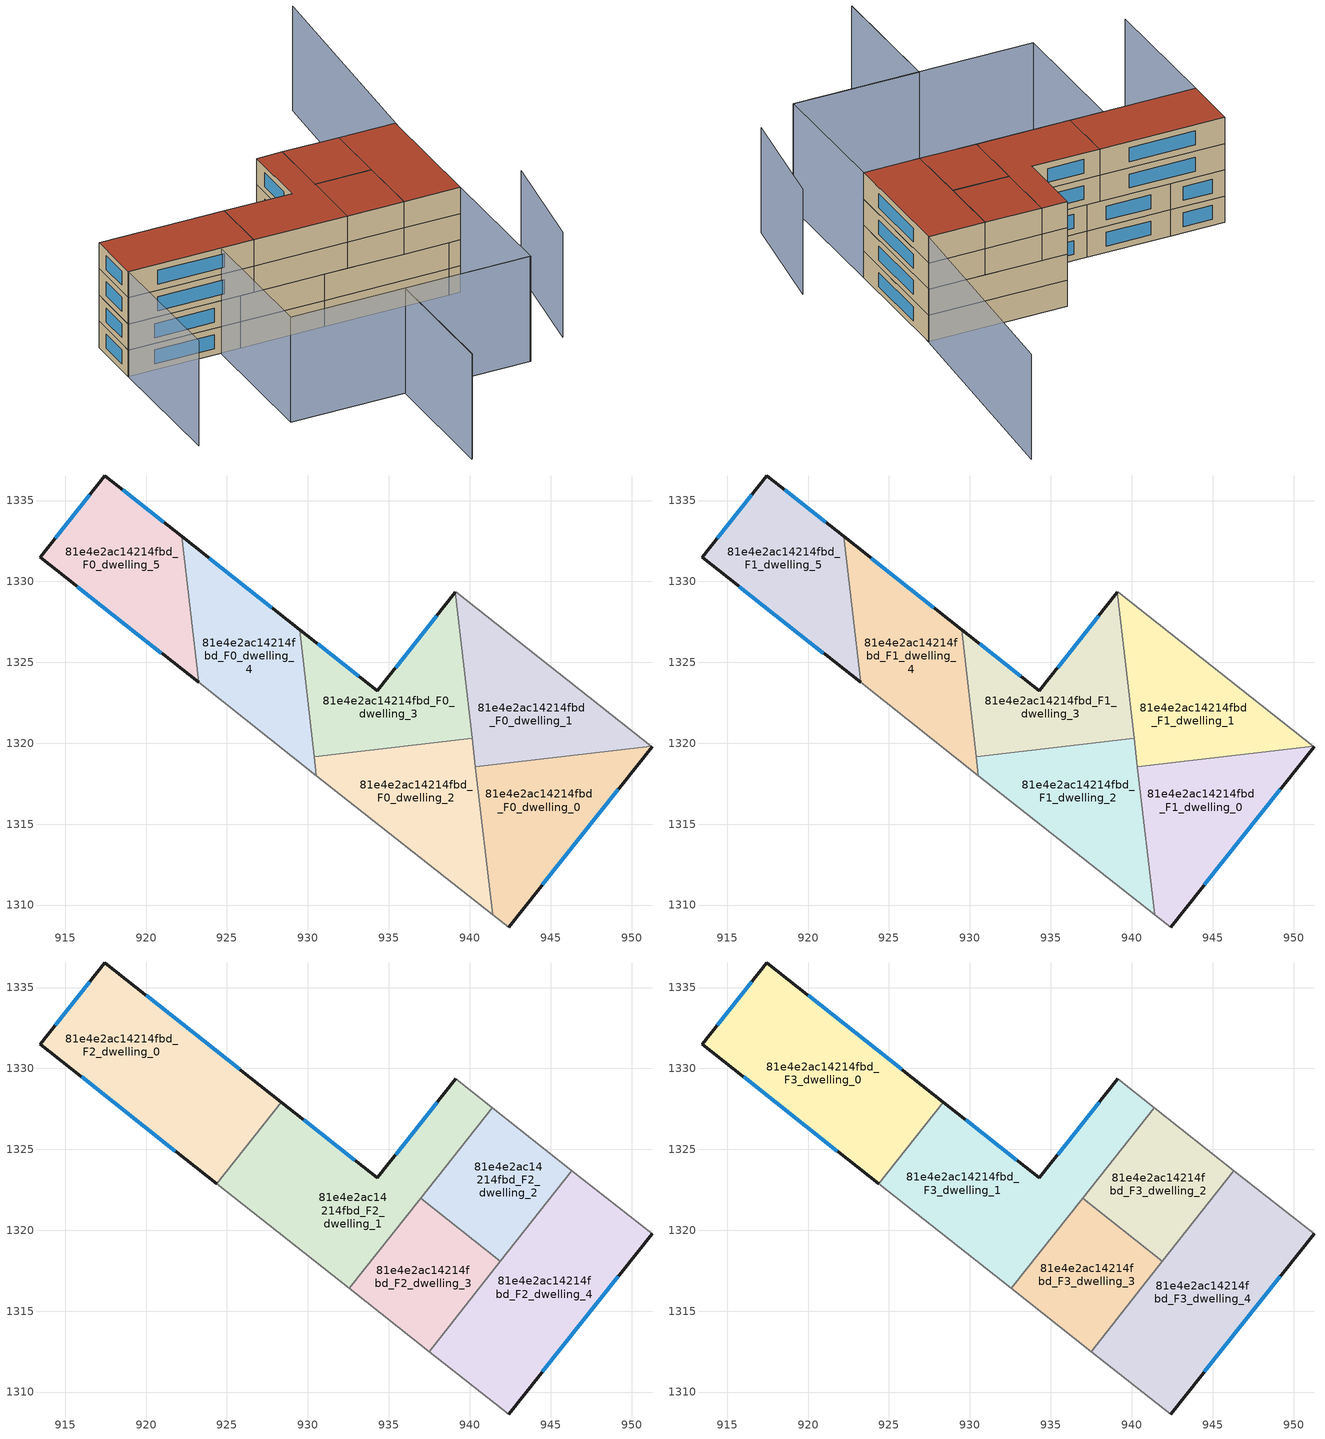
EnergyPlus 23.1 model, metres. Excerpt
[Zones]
81e4e2ac14214fbd_F0_dwelling_0
 floor ground (EU_floor_Construction): 951.26,1319.78 942.4,1308.62 941.41,1309.41 940.35,1318.55 951.23,1319.81 z0
 wall outside (EU_wall_Construction): 942.4,1308.62 951.26,1319.78 z0:3
 wall adiabatic (EU_wall_Construction): 941.41,1309.41 942.4,1308.62 / 951.26,1319.78 951.23,1319.81 z0:3
 wall to 81e4e2ac14214fbd_F0_dwelling_1 (EU_wall_Construction): 951.23,1319.81 940.35,1318.55 z0:3
 wall to 81e4e2ac14214fbd_F0_dwelling_2 (EU_wall_Construction): 940.35,1318.55 941.41,1309.41 z0:3
 window (EU_Window_Construction): 944.48,1311.24 949.18,1317.16 z0.7:2.3
81e4e2ac14214fbd_F0_dwelling_1
 floor ground (EU_floor_Construction): 951.23,1319.81 940.35,1318.55 939.11,1329.32 939.14,1329.36 z0
 wall adiabatic (EU_wall_Construction): 951.23,1319.81 939.14,1329.36 939.11,1329.32 z0:3
 wall to 81e4e2ac14214fbd_F0_dwelling_3 (EU_wall_Construction): 939.11,1329.32 940.15,1320.3 z0:3
 wall to 81e4e2ac14214fbd_F0_dwelling_2 (EU_wall_Construction): 940.15,1320.3 940.35,1318.55 z0:3
81e4e2ac14214fbd_F0_dwelling_2
 floor ground (EU_floor_Construction): 940.15,1320.3 941.41,1309.41 930.53,1318.01 930.39,1319.18 z0
 wall to 81e4e2ac14214fbd_F0_dwelling_3 (EU_wall_Construction): 940.15,1320.3 930.39,1319.18 z0:3
 wall adiabatic (EU_wall_Construction): 930.53,1318.01 941.41,1309.41 z0:3
 wall to 81e4e2ac14214fbd_F0_dwelling_4 (EU_wall_Construction): 930.39,1319.18 930.53,1318.01 z0:3
81e4e2ac14214fbd_F0_dwelling_3
 floor ground (EU_floor_Construction): 939.11,1329.32 940.15,1320.3 930.39,1319.18 929.48,1327.03 934.28,1323.24 z0
 wall outside (EU_wall_Construction): 939.11,1329.32 934.28,1323.24 929.48,1327.03 z0:3
 wall to 81e4e2ac14214fbd_F0_dwelling_4 (EU_wall_Construction): 929.48,1327.03 930.39,1319.18 z0:3
 window (EU_Window_Construction): 933.15,1324.13 930.61,1326.14 / 937.98,1327.89 935.41,1324.67 z0.7:2.3
81e4e2ac14214fbd_F0_dwelling_4
 floor ground (EU_floor_Construction): 929.48,1327.03 930.53,1318.01 923.25,1323.75 922.21,1332.78 z0
 wall outside (EU_wall_Construction): 929.48,1327.03 922.21,1332.78 z0:3
 wall to 81e4e2ac14214fbd_F0_dwelling_5 (EU_wall_Construction): 922.21,1332.78 923.25,1323.75 z0:3
 wall adiabatic (EU_wall_Construction): 923.25,1323.75 930.53,1318.01 z0:3
 window (EU_Window_Construction): 927.77,1328.38 923.91,1331.43 z0.7:2.3
81e4e2ac14214fbd_F0_dwelling_5
 floor ground (EU_floor_Construction): 922.21,1332.78 923.25,1323.75 913.45,1331.5 917.45,1336.54 z0
 wall outside (EU_wall_Construction): 922.21,1332.78 917.45,1336.54 913.45,1331.5 923.25,1323.75 z0:3
 window (EU_Window_Construction): 915.75,1329.68 920.95,1325.57 / 916.51,1335.35 914.39,1332.68 / 921.09,1333.66 918.57,1335.65 z0.7:2.3
81e4e2ac14214fbd_F1_dwelling_0
 floor to 81e4e2ac14214fbd_F0_dwelling_0 (EU_floor_Construction): 951.26,1319.78 942.4,1308.62 941.41,1309.41 940.35,1318.55 951.23,1319.81 z3
 wall outside (EU_wall_Construction): 942.4,1308.62 951.26,1319.78 z3:6
 wall adiabatic (EU_wall_Construction): 941.41,1309.41 942.4,1308.62 / 951.26,1319.78 951.23,1319.81 z3:6
 wall to 81e4e2ac14214fbd_F1_dwelling_1 (EU_wall_Construction): 951.23,1319.81 940.35,1318.55 z3:6
 wall to 81e4e2ac14214fbd_F1_dwelling_2 (EU_wall_Construction): 940.35,1318.55 941.41,1309.41 z3:6
 window (EU_Window_Construction): 944.48,1311.24 949.18,1317.16 z3.7:5.3
81e4e2ac14214fbd_F1_dwelling_1
 floor to 81e4e2ac14214fbd_F0_dwelling_1 (EU_floor_Construction): 951.23,1319.81 940.35,1318.55 939.11,1329.32 939.14,1329.36 z3
 wall adiabatic (EU_wall_Construction): 951.23,1319.81 939.14,1329.36 939.11,1329.32 z3:6
 wall to 81e4e2ac14214fbd_F1_dwelling_3 (EU_wall_Construction): 939.11,1329.32 940.15,1320.3 z3:6
 wall to 81e4e2ac14214fbd_F1_dwelling_2 (EU_wall_Construction): 940.15,1320.3 940.35,1318.55 z3:6
81e4e2ac14214fbd_F1_dwelling_2
 floor to 81e4e2ac14214fbd_F0_dwelling_2 (EU_floor_Construction): 940.15,1320.3 941.41,1309.41 930.53,1318.01 930.39,1319.18 z3
 wall to 81e4e2ac14214fbd_F1_dwelling_3 (EU_wall_Construction): 940.15,1320.3 930.39,1319.18 z3:6
 wall adiabatic (EU_wall_Construction): 930.53,1318.01 941.41,1309.41 z3:6
 wall to 81e4e2ac14214fbd_F1_dwelling_4 (EU_wall_Construction): 930.39,1319.18 930.53,1318.01 z3:6
81e4e2ac14214fbd_F1_dwelling_3
 floor to 81e4e2ac14214fbd_F0_dwelling_3 (EU_floor_Construction): 939.11,1329.32 940.15,1320.3 930.39,1319.18 929.48,1327.03 934.28,1323.24 z3
 wall outside (EU_wall_Construction): 939.11,1329.32 934.28,1323.24 929.48,1327.03 z3:6
 wall to 81e4e2ac14214fbd_F1_dwelling_4 (EU_wall_Construction): 929.48,1327.03 930.39,1319.18 z3:6
 window (EU_Window_Construction): 933.15,1324.13 930.61,1326.14 / 937.98,1327.89 935.41,1324.67 z3.7:5.3
81e4e2ac14214fbd_F1_dwelling_4
 floor to 81e4e2ac14214fbd_F0_dwelling_4 (EU_floor_Construction): 929.48,1327.03 930.53,1318.01 923.25,1323.75 922.21,1332.78 z3
 wall outside (EU_wall_Construction): 929.48,1327.03 922.21,1332.78 z3:6
 wall to 81e4e2ac14214fbd_F1_dwelling_5 (EU_wall_Construction): 922.21,1332.78 923.25,1323.75 z3:6
 wall adiabatic (EU_wall_Construction): 923.25,1323.75 930.53,1318.01 z3:6
 window (EU_Window_Construction): 927.77,1328.38 923.91,1331.43 z3.7:5.3
81e4e2ac14214fbd_F1_dwelling_5
 floor to 81e4e2ac14214fbd_F0_dwelling_5 (EU_floor_Construction): 922.21,1332.78 923.25,1323.75 913.45,1331.5 917.45,1336.54 z3
 wall outside (EU_wall_Construction): 922.21,1332.78 917.45,1336.54 913.45,1331.5 923.25,1323.75 z3:6
 window (EU_Window_Construction): 915.75,1329.68 920.95,1325.57 / 916.51,1335.35 914.39,1332.68 / 921.09,1333.66 918.57,1335.65 z3.7:5.3
81e4e2ac14214fbd_F2_dwelling_0
 floor to 81e4e2ac14214fbd_F1_dwelling_5 (EU_floor_Construction): 922.21,1332.78 923.25,1323.76 913.45,1331.5 917.45,1336.54 z6
 floor to 81e4e2ac14214fbd_F1_dwelling_4 (EU_floor_Construction): 928.36,1327.92 924.37,1322.87 923.25,1323.76 922.21,1332.78 z6
 wall outside (EU_wall_Construction): 928.36,1327.92 917.45,1336.54 913.45,1331.5 924.37,1322.87 z6:9
 wall to 81e4e2ac14214fbd_F2_dwelling_1 (EU_wall_Construction): 924.37,1322.87 928.36,1327.92 z6:9
 window (EU_Window_Construction): 916.51,1335.35 914.39,1332.68 / 925.8,1329.94 920.01,1334.51 / 916.01,1329.47 921.81,1324.89 z6.7:8.3
81e4e2ac14214fbd_F2_dwelling_1
 floor to 81e4e2ac14214fbd_F1_dwelling_3 (EU_floor_Construction): 939.11,1329.32 939.58,1325.29 935.18,1319.73 930.39,1319.18 929.48,1327.03 934.28,1323.24 z6
 floor to 81e4e2ac14214fbd_F1_dwelling_4 (EU_floor_Construction): 929.48,1327.03 930.53,1318.01 924.37,1322.87 928.36,1327.92 z6
 floor to 81e4e2ac14214fbd_F1_dwelling_1 (EU_floor_Construction): 941.39,1327.58 939.58,1325.29 939.11,1329.32 939.14,1329.36 z6
 floor to 81e4e2ac14214fbd_F1_dwelling_2 (EU_floor_Construction): 935.18,1319.73 932.55,1316.4 930.53,1318.01 930.39,1319.18 z6
 wall outside (EU_wall_Construction): 939.14,1329.36 934.28,1323.24 928.36,1327.92 z6:9
 wall adiabatic (EU_wall_Construction): 924.37,1322.87 932.55,1316.4 / 941.39,1327.58 939.14,1329.36 z6:9
 wall to 81e4e2ac14214fbd_F2_dwelling_2 (EU_wall_Construction): 936.97,1321.99 941.39,1327.58 z6:9
 wall to 81e4e2ac14214fbd_F2_dwelling_3 (EU_wall_Construction): 932.55,1316.4 936.97,1321.99 z6:9
 window (EU_Window_Construction): 932.89,1324.34 929.75,1326.82 / 938,1327.92 935.42,1324.68 z6.7:8.3
81e4e2ac14214fbd_F2_dwelling_2
 floor to 81e4e2ac14214fbd_F1_dwelling_1 (EU_floor_Construction): 946.32,1323.69 942.45,1318.79 941.2,1318.65 940.26,1319.4 939.58,1325.29 941.39,1327.58 z6
 floor to 81e4e2ac14214fbd_F1_dwelling_3 (EU_floor_Construction): 939.58,1325.29 940.15,1320.3 939.24,1320.2 936.97,1321.99 z6
 floor to 81e4e2ac14214fbd_F1_dwelling_0 (EU_floor_Construction): 942.45,1318.79 941.9,1318.1 941.2,1318.65 z6
 floor to 81e4e2ac14214fbd_F1_dwelling_2 (EU_floor_Construction): 940.15,1320.3 940.26,1319.4 939.24,1320.2 z6
 wall adiabatic (EU_wall_Construction): 946.32,1323.69 941.39,1327.58 z6:9
 wall to 81e4e2ac14214fbd_F2_dwelling_3 (EU_wall_Construction): 936.97,1321.99 941.9,1318.1 z6:9
 wall to 81e4e2ac14214fbd_F2_dwelling_4 (EU_wall_Construction): 941.9,1318.1 946.32,1323.69 z6:9
81e4e2ac14214fbd_F2_dwelling_3
 floor to 81e4e2ac14214fbd_F1_dwelling_2 (EU_floor_Construction): 940.26,1319.4 940.6,1316.45 937.48,1312.51 932.55,1316.4 935.18,1319.73 939.24,1320.2 z6
 floor to 81e4e2ac14214fbd_F1_dwelling_0 (EU_floor_Construction): 941.9,1318.1 940.6,1316.45 940.35,1318.55 941.2,1318.65 z6
 floor to 81e4e2ac14214fbd_F1_dwelling_1 (EU_floor_Construction): 941.2,1318.65 940.35,1318.55 940.26,1319.4 z6
 floor to 81e4e2ac14214fbd_F1_dwelling_3 (EU_floor_Construction): 939.24,1320.2 935.18,1319.73 936.97,1321.99 z6
 wall adiabatic (EU_wall_Construction): 932.55,1316.4 937.48,1312.51 z6:9
 wall to 81e4e2ac14214fbd_F2_dwelling_4 (EU_wall_Construction): 937.48,1312.51 941.9,1318.1 z6:9
81e4e2ac14214fbd_F2_dwelling_4
 floor to 81e4e2ac14214fbd_F1_dwelling_0 (EU_floor_Construction): 951.26,1319.78 942.4,1308.62 941.41,1309.41 940.6,1316.45 942.45,1318.79 951.23,1319.81 z6
 floor to 81e4e2ac14214fbd_F1_dwelling_1 (EU_floor_Construction): 951.23,1319.81 942.45,1318.79 946.32,1323.69 z6
 floor to 81e4e2ac14214fbd_F1_dwelling_2 (EU_floor_Construction): 940.6,1316.45 941.41,1309.41 937.48,1312.51 z6
 wall outside (EU_wall_Construction): 942.4,1308.62 951.26,1319.78 z6:9
 wall adiabatic (EU_wall_Construction): 951.26,1319.78 946.32,1323.69 / 937.48,1312.51 942.4,1308.62 z6:9
 window (EU_Window_Construction): 944.48,1311.24 949.18,1317.16 z6.7:8.3
81e4e2ac14214fbd_F3_dwelling_0
 floor to 81e4e2ac14214fbd_F2_dwelling_0 (EU_floor_Construction): 928.36,1327.92 924.37,1322.87 913.45,1331.5 917.45,1336.54 z9
 wall outside (EU_wall_Construction): 928.36,1327.92 917.45,1336.54 913.45,1331.5 924.37,1322.87 z9:12
 wall to 81e4e2ac14214fbd_F3_dwelling_1 (EU_wall_Construction): 924.37,1322.87 928.36,1327.92 z9:12
 window (EU_Window_Construction): 916.51,1335.35 914.39,1332.68 / 925.8,1329.94 920.01,1334.51 / 916.01,1329.47 921.81,1324.89 z9.7:11.3
 roof outside (EU_roof_Construction): 924.37,1322.87 928.36,1327.92 917.45,1336.54 913.45,1331.5 z12
81e4e2ac14214fbd_F3_dwelling_1
 floor to 81e4e2ac14214fbd_F2_dwelling_1 (EU_floor_Construction): 941.39,1327.58 932.55,1316.4 924.37,1322.87 928.36,1327.92 934.28,1323.24 939.14,1329.36 z9
 wall outside (EU_wall_Construction): 939.14,1329.36 934.28,1323.24 928.36,1327.92 z9:12
 wall adiabatic (EU_wall_Construction): 924.37,1322.87 932.55,1316.4 / 941.39,1327.58 939.14,1329.36 z9:12
 wall to 81e4e2ac14214fbd_F3_dwelling_2 (EU_wall_Construction): 936.97,1321.99 941.39,1327.58 z9:12
 wall to 81e4e2ac14214fbd_F3_dwelling_3 (EU_wall_Construction): 932.55,1316.4 936.97,1321.99 z9:12
 window (EU_Window_Construction): 932.89,1324.34 929.75,1326.82 / 938,1327.92 935.42,1324.68 z9.7:11.3
 roof outside (EU_roof_Construction): 932.55,1316.4 941.39,1327.58 939.14,1329.36 934.28,1323.24 928.36,1327.92 924.37,1322.87 z12
81e4e2ac14214fbd_F3_dwelling_2
 floor to 81e4e2ac14214fbd_F2_dwelling_2 (EU_floor_Construction): 946.32,1323.69 941.9,1318.1 936.97,1321.99 941.39,1327.58 z9
 wall adiabatic (EU_wall_Construction): 946.32,1323.69 941.39,1327.58 z9:12
 wall to 81e4e2ac14214fbd_F3_dwelling_3 (EU_wall_Construction): 936.97,1321.99 941.9,1318.1 z9:12
 wall to 81e4e2ac14214fbd_F3_dwelling_4 (EU_wall_Construction): 941.9,1318.1 946.32,1323.69 z9:12
 roof outside (EU_roof_Construction): 941.9,1318.1 946.32,1323.69 941.39,1327.58 936.97,1321.99 z12
81e4e2ac14214fbd_F3_dwelling_3
 floor to 81e4e2ac14214fbd_F2_dwelling_3 (EU_floor_Construction): 941.9,1318.1 937.48,1312.51 932.55,1316.4 936.97,1321.99 z9
 wall adiabatic (EU_wall_Construction): 932.55,1316.4 937.48,1312.51 z9:12
 wall to 81e4e2ac14214fbd_F3_dwelling_4 (EU_wall_Construction): 937.48,1312.51 941.9,1318.1 z9:12
 roof outside (EU_roof_Construction): 937.48,1312.51 941.9,1318.1 936.97,1321.99 932.55,1316.4 z12
81e4e2ac14214fbd_F3_dwelling_4
 floor to 81e4e2ac14214fbd_F2_dwelling_4 (EU_floor_Construction): 951.26,1319.78 942.4,1308.62 937.48,1312.51 946.32,1323.69 z9
 wall outside (EU_wall_Construction): 942.4,1308.62 951.26,1319.78 z9:12
 wall adiabatic (EU_wall_Construction): 951.26,1319.78 946.32,1323.69 / 937.48,1312.51 942.4,1308.62 z9:12
 window (EU_Window_Construction): 944.48,1311.24 949.18,1317.16 z9.7:11.3
 roof outside (EU_roof_Construction): 942.4,1308.62 951.26,1319.78 946.32,1323.69 937.48,1312.51 z12
shading: 938.55,1295.68 947.94,1304.51 / 912.84,1293.78 921.97,1305.27 / 921.97,1305.27 932.85,1296.62 / 921.96,1305.24 912.88,1293.74 / 913.45,1331.5 903.93,1319.46 / 968.11,1338.73 950.67,1319.11 / 932.89,1296.59 911.99,1313.1 / 911.99,1313.1 921.5,1325.13 / 921.5,1325.13 942.4,1308.62 / 942.4,1308.62 932.89,1296.59 z0:12
[Building]
EU S2 Campaign: North Axis=0; Terrain=City; Solar Distribution=FullExterior
[Site:Location]
Budapest.Ferenc.Liszt.Intl.AP: Latitude=47.437; Longitude=19.256; Time Zone=1; Elevation=185
[SizingPeriod:WeatherFileDays]
AnnualSizingPeriod: Begin Month=1; Begin Day of Month=1; End Month=12; End Day of Month=31; Day of Week for Start Day=Monday; Use Weather File Daylight Saving Period=No; Use Weather File Rain and Snow Indicators=No
[MATERIAL]
EU_InternalMass_Material: Roughness=MediumRough; Thickness=0.1; Conductivity=1; Density=1800; Specific Heat=900; Thermal Absorptance=0.9; Solar Absorptance=0.7; Visible Absorptance=0.7
[MATERIAL:NOMASS] Roughness=MediumRough; Thermal Absorptance=0.9; Solar Absorptance=0.7; Visible Absorptance=0.7
Name | Thermal Resistance
EU_wall_NoMass | 0.832559
EU_roof_NoMass | 1.39638
EU_floor_NoMass | 0.872794
[WINDOWMATERIAL:SIMPLEGLAZINGSYSTEM]
EU_Window_SimpleGlazing: UFactor=2.79869; Solar Heat Gain Coefficient=0.75; Visible Transmittance=0.75
[CONSTRUCTION]
EU_wall_Construction: EU_wall_NoMass
EU_roof_Construction: EU_roof_NoMass
EU_floor_Construction: EU_floor_NoMass
EU_Window_Construction: EU_Window_SimpleGlazing
EU_InternalMass_Construction: EU_InternalMass_Material
[ZONE] Type=1; Multiplier=1; Ceiling Height=autocalculate; Floor Area=autocalculate; Part of Total Floor Area=Yes
Name | Volume
81e4e2ac14214fbd_F0_dwelling_0; 81e4e2ac14214fbd_F1_dwelling_0 | 179.049
81e4e2ac14214fbd_F2_dwelling_0; 81e4e2ac14214fbd_F3_dwelling_0 | 268.57
81e4e2ac14214fbd_F0_dwelling_1; 81e4e2ac14214fbd_F1_dwelling_1 | 179.067
81e4e2ac14214fbd_F2_dwelling_1; 81e4e2ac14214fbd_F3_dwelling_1 | 268.559
81e4e2ac14214fbd_F0_dwelling_2; 81e4e2ac14214fbd_F1_dwelling_2 | 179.059
81e4e2ac14214fbd_F2_dwelling_2; 81e4e2ac14214fbd_F3_dwelling_2 | 134.293
81e4e2ac14214fbd_F0_dwelling_3; 81e4e2ac14214fbd_F1_dwelling_3 | 179.053
81e4e2ac14214fbd_F2_dwelling_3; 81e4e2ac14214fbd_F3_dwelling_3 | 134.294
81e4e2ac14214fbd_F0_dwelling_4; 81e4e2ac14214fbd_F1_dwelling_4 | 179.038
81e4e2ac14214fbd_F2_dwelling_4; 81e4e2ac14214fbd_F3_dwelling_4 | 268.591
81e4e2ac14214fbd_F0_dwelling_5; 81e4e2ac14214fbd_F1_dwelling_5 | 179.061
[INTERNALMASS] Construction=EU_InternalMass_Construction
Name | Zone or ZoneList | Surface Area
81e4e2ac14214fbd_F0_dwelling_0_EU_InternalMass | 81e4e2ac14214fbd_F0_dwelling_0 | 59.6831
81e4e2ac14214fbd_F0_dwelling_1_EU_InternalMass | 81e4e2ac14214fbd_F0_dwelling_1 | 59.6934
81e4e2ac14214fbd_F0_dwelling_2_EU_InternalMass | 81e4e2ac14214fbd_F0_dwelling_2 | 59.6842
81e4e2ac14214fbd_F0_dwelling_3_EU_InternalMass | 81e4e2ac14214fbd_F0_dwelling_3 | 59.6834
81e4e2ac14214fbd_F0_dwelling_4_EU_InternalMass | 81e4e2ac14214fbd_F0_dwelling_4 | 59.6794
81e4e2ac14214fbd_F0_dwelling_5_EU_InternalMass | 81e4e2ac14214fbd_F0_dwelling_5 | 59.6867
81e4e2ac14214fbd_F1_dwelling_0_EU_InternalMass | 81e4e2ac14214fbd_F1_dwelling_0 | 59.6831
81e4e2ac14214fbd_F1_dwelling_1_EU_InternalMass | 81e4e2ac14214fbd_F1_dwelling_1 | 59.6934
81e4e2ac14214fbd_F1_dwelling_2_EU_InternalMass | 81e4e2ac14214fbd_F1_dwelling_2 | 59.6842
81e4e2ac14214fbd_F1_dwelling_3_EU_InternalMass | 81e4e2ac14214fbd_F1_dwelling_3 | 59.6834
81e4e2ac14214fbd_F1_dwelling_4_EU_InternalMass | 81e4e2ac14214fbd_F1_dwelling_4 | 59.6794
81e4e2ac14214fbd_F1_dwelling_5_EU_InternalMass | 81e4e2ac14214fbd_F1_dwelling_5 | 59.6867
81e4e2ac14214fbd_F2_dwelling_0_EU_InternalMass | 81e4e2ac14214fbd_F2_dwelling_0 | 89.5235
81e4e2ac14214fbd_F2_dwelling_1_EU_InternalMass | 81e4e2ac14214fbd_F2_dwelling_1 | 89.5198
81e4e2ac14214fbd_F2_dwelling_2_EU_InternalMass | 81e4e2ac14214fbd_F2_dwelling_2 | 44.7646
81e4e2ac14214fbd_F2_dwelling_3_EU_InternalMass | 81e4e2ac14214fbd_F2_dwelling_3 | 44.7644
81e4e2ac14214fbd_F2_dwelling_4_EU_InternalMass | 81e4e2ac14214fbd_F2_dwelling_4 | 89.5304
81e4e2ac14214fbd_F3_dwelling_0_EU_InternalMass | 81e4e2ac14214fbd_F3_dwelling_0 | 89.5235
81e4e2ac14214fbd_F3_dwelling_1_EU_InternalMass | 81e4e2ac14214fbd_F3_dwelling_1 | 89.5198
81e4e2ac14214fbd_F3_dwelling_2_EU_InternalMass | 81e4e2ac14214fbd_F3_dwelling_2 | 44.7646
81e4e2ac14214fbd_F3_dwelling_3_EU_InternalMass | 81e4e2ac14214fbd_F3_dwelling_3 | 44.7644
81e4e2ac14214fbd_F3_dwelling_4_EU_InternalMass | 81e4e2ac14214fbd_F3_dwelling_4 | 89.5304
[OTHEREQUIPMENT] Fuel Type=Electricity; Design Level Calculation Method=Watts/Area; Power per Zone Floor Area=1; Fraction Latent=0; Fraction Radiant=0; Fraction Lost=0; Carbon Dioxide Generation Rate=0; EndUse Subcategory=EU_Step8_InternalGains
Name | Zone or ZoneList or Space or SpaceList | Schedule
EU_Step8_InternalGain_81e4e2ac14214fbd_F0_dwelling_0_f000 | 81e4e2ac14214fbd_F0_dwelling_0 | EU_Step8_GainSchedule_81e4e2ac14214fbd_F0_dwelling_0_f000
EU_Step8_InternalGain_81e4e2ac14214fbd_F0_dwelling_1_f000 | 81e4e2ac14214fbd_F0_dwelling_1 | EU_Step8_GainSchedule_81e4e2ac14214fbd_F0_dwelling_1_f000
EU_Step8_InternalGain_81e4e2ac14214fbd_F0_dwelling_2_f000 | 81e4e2ac14214fbd_F0_dwelling_2 | EU_Step8_GainSchedule_81e4e2ac14214fbd_F0_dwelling_2_f000
EU_Step8_InternalGain_81e4e2ac14214fbd_F0_dwelling_3_f000 | 81e4e2ac14214fbd_F0_dwelling_3 | EU_Step8_GainSchedule_81e4e2ac14214fbd_F0_dwelling_3_f000
EU_Step8_InternalGain_81e4e2ac14214fbd_F0_dwelling_4_f000 | 81e4e2ac14214fbd_F0_dwelling_4 | EU_Step8_GainSchedule_81e4e2ac14214fbd_F0_dwelling_4_f000
EU_Step8_InternalGain_81e4e2ac14214fbd_F0_dwelling_5_f000 | 81e4e2ac14214fbd_F0_dwelling_5 | EU_Step8_GainSchedule_81e4e2ac14214fbd_F0_dwelling_5_f000
EU_Step8_InternalGain_81e4e2ac14214fbd_F1_dwelling_0_f000 | 81e4e2ac14214fbd_F1_dwelling_0 | EU_Step8_GainSchedule_81e4e2ac14214fbd_F1_dwelling_0_f000
EU_Step8_InternalGain_81e4e2ac14214fbd_F1_dwelling_1_f000 | 81e4e2ac14214fbd_F1_dwelling_1 | EU_Step8_GainSchedule_81e4e2ac14214fbd_F1_dwelling_1_f000
EU_Step8_InternalGain_81e4e2ac14214fbd_F1_dwelling_2_f000 | 81e4e2ac14214fbd_F1_dwelling_2 | EU_Step8_GainSchedule_81e4e2ac14214fbd_F1_dwelling_2_f000
EU_Step8_InternalGain_81e4e2ac14214fbd_F1_dwelling_3_f000 | 81e4e2ac14214fbd_F1_dwelling_3 | EU_Step8_GainSchedule_81e4e2ac14214fbd_F1_dwelling_3_f000
EU_Step8_InternalGain_81e4e2ac14214fbd_F1_dwelling_4_f000 | 81e4e2ac14214fbd_F1_dwelling_4 | EU_Step8_GainSchedule_81e4e2ac14214fbd_F1_dwelling_4_f000
EU_Step8_InternalGain_81e4e2ac14214fbd_F1_dwelling_5_f000 | 81e4e2ac14214fbd_F1_dwelling_5 | EU_Step8_GainSchedule_81e4e2ac14214fbd_F1_dwelling_5_f000
EU_Step8_InternalGain_81e4e2ac14214fbd_F2_dwelling_0_f000 | 81e4e2ac14214fbd_F2_dwelling_0 | EU_Step8_GainSchedule_81e4e2ac14214fbd_F2_dwelling_0_f000
EU_Step8_InternalGain_81e4e2ac14214fbd_F2_dwelling_1_f000 | 81e4e2ac14214fbd_F2_dwelling_1 | EU_Step8_GainSchedule_81e4e2ac14214fbd_F2_dwelling_1_f000
EU_Step8_InternalGain_81e4e2ac14214fbd_F2_dwelling_2_f000 | 81e4e2ac14214fbd_F2_dwelling_2 | EU_Step8_GainSchedule_81e4e2ac14214fbd_F2_dwelling_2_f000
EU_Step8_InternalGain_81e4e2ac14214fbd_F2_dwelling_3_f000 | 81e4e2ac14214fbd_F2_dwelling_3 | EU_Step8_GainSchedule_81e4e2ac14214fbd_F2_dwelling_3_f000
EU_Step8_InternalGain_81e4e2ac14214fbd_F2_dwelling_4_f000 | 81e4e2ac14214fbd_F2_dwelling_4 | EU_Step8_GainSchedule_81e4e2ac14214fbd_F2_dwelling_4_f000
EU_Step8_InternalGain_81e4e2ac14214fbd_F3_dwelling_0_f000 | 81e4e2ac14214fbd_F3_dwelling_0 | EU_Step8_GainSchedule_81e4e2ac14214fbd_F3_dwelling_0_f000
EU_Step8_InternalGain_81e4e2ac14214fbd_F3_dwelling_1_f000 | 81e4e2ac14214fbd_F3_dwelling_1 | EU_Step8_GainSchedule_81e4e2ac14214fbd_F3_dwelling_1_f000
EU_Step8_InternalGain_81e4e2ac14214fbd_F3_dwelling_2_f000 | 81e4e2ac14214fbd_F3_dwelling_2 | EU_Step8_GainSchedule_81e4e2ac14214fbd_F3_dwelling_2_f000
EU_Step8_InternalGain_81e4e2ac14214fbd_F3_dwelling_3_f000 | 81e4e2ac14214fbd_F3_dwelling_3 | EU_Step8_GainSchedule_81e4e2ac14214fbd_F3_dwelling_3_f000
EU_Step8_InternalGain_81e4e2ac14214fbd_F3_dwelling_4_f000 | 81e4e2ac14214fbd_F3_dwelling_4 | EU_Step8_GainSchedule_81e4e2ac14214fbd_F3_dwelling_4_f000
[ZONEVENTILATION:DESIGNFLOWRATE] Schedule=EU_AlwaysOn; Design Flow Rate Calculation Method=AirChanges/Hour; Air Changes per Hour=0.475469; Ventilation Type=Natural; Fan Pressure Rise=0; Fan Total Efficiency=1; Constant Term Coefficient=1; Temperature Term Coefficient=0; Velocity Term Coefficient=0; Velocity Squared Term Coefficient=0; Minimum Indoor Temperature=-100; Maximum Indoor Temperature=100; Delta Temperature=-100; Minimum Outdoor Temperature=-100; Maximum Outdoor Temperature=100; Maximum Wind Speed=40
Name | Zone or ZoneList or Space or SpaceList
EU_ConstantAir_81e4e2ac14214fbd_F0_dwelling_0 | 81e4e2ac14214fbd_F0_dwelling_0
EU_ConstantAir_81e4e2ac14214fbd_F0_dwelling_1 | 81e4e2ac14214fbd_F0_dwelling_1
EU_ConstantAir_81e4e2ac14214fbd_F0_dwelling_2 | 81e4e2ac14214fbd_F0_dwelling_2
EU_ConstantAir_81e4e2ac14214fbd_F0_dwelling_3 | 81e4e2ac14214fbd_F0_dwelling_3
EU_ConstantAir_81e4e2ac14214fbd_F0_dwelling_4 | 81e4e2ac14214fbd_F0_dwelling_4
EU_ConstantAir_81e4e2ac14214fbd_F0_dwelling_5 | 81e4e2ac14214fbd_F0_dwelling_5
EU_ConstantAir_81e4e2ac14214fbd_F1_dwelling_0 | 81e4e2ac14214fbd_F1_dwelling_0
EU_ConstantAir_81e4e2ac14214fbd_F1_dwelling_1 | 81e4e2ac14214fbd_F1_dwelling_1
EU_ConstantAir_81e4e2ac14214fbd_F1_dwelling_2 | 81e4e2ac14214fbd_F1_dwelling_2
EU_ConstantAir_81e4e2ac14214fbd_F1_dwelling_3 | 81e4e2ac14214fbd_F1_dwelling_3
EU_ConstantAir_81e4e2ac14214fbd_F1_dwelling_4 | 81e4e2ac14214fbd_F1_dwelling_4
EU_ConstantAir_81e4e2ac14214fbd_F1_dwelling_5 | 81e4e2ac14214fbd_F1_dwelling_5
EU_ConstantAir_81e4e2ac14214fbd_F2_dwelling_0 | 81e4e2ac14214fbd_F2_dwelling_0
EU_ConstantAir_81e4e2ac14214fbd_F2_dwelling_1 | 81e4e2ac14214fbd_F2_dwelling_1
EU_ConstantAir_81e4e2ac14214fbd_F2_dwelling_2 | 81e4e2ac14214fbd_F2_dwelling_2
EU_ConstantAir_81e4e2ac14214fbd_F2_dwelling_3 | 81e4e2ac14214fbd_F2_dwelling_3
EU_ConstantAir_81e4e2ac14214fbd_F2_dwelling_4 | 81e4e2ac14214fbd_F2_dwelling_4
EU_ConstantAir_81e4e2ac14214fbd_F3_dwelling_0 | 81e4e2ac14214fbd_F3_dwelling_0
EU_ConstantAir_81e4e2ac14214fbd_F3_dwelling_1 | 81e4e2ac14214fbd_F3_dwelling_1
EU_ConstantAir_81e4e2ac14214fbd_F3_dwelling_2 | 81e4e2ac14214fbd_F3_dwelling_2
EU_ConstantAir_81e4e2ac14214fbd_F3_dwelling_3 | 81e4e2ac14214fbd_F3_dwelling_3
EU_ConstantAir_81e4e2ac14214fbd_F3_dwelling_4 | 81e4e2ac14214fbd_F3_dwelling_4
[HVACTEMPLATE:THERMOSTAT] Constant Heating Setpoint=20; Constant Cooling Setpoint=50
EU_HeatOnly_81e4e2ac14214fbd_F0_dwelling_0; EU_HeatOnly_81e4e2ac14214fbd_F0_dwelling_1; EU_HeatOnly_81e4e2ac14214fbd_F0_dwelling_2; EU_HeatOnly_81e4e2ac14214fbd_F0_dwelling_3; EU_HeatOnly_81e4e2ac14214fbd_F0_dwelling_4; EU_HeatOnly_81e4e2ac14214fbd_F0_dwelling_5; EU_HeatOnly_81e4e2ac14214fbd_F1_dwelling_0; EU_HeatOnly_81e4e2ac14214fbd_F1_dwelling_1; EU_HeatOnly_81e4e2ac14214fbd_F1_dwelling_2; EU_HeatOnly_81e4e2ac14214fbd_F1_dwelling_3; EU_HeatOnly_81e4e2ac14214fbd_F1_dwelling_4; EU_HeatOnly_81e4e2ac14214fbd_F1_dwelling_5; EU_HeatOnly_81e4e2ac14214fbd_F2_dwelling_0; EU_HeatOnly_81e4e2ac14214fbd_F2_dwelling_1; EU_HeatOnly_81e4e2ac14214fbd_F2_dwelling_2; EU_HeatOnly_81e4e2ac14214fbd_F2_dwelling_3; EU_HeatOnly_81e4e2ac14214fbd_F2_dwelling_4; EU_HeatOnly_81e4e2ac14214fbd_F3_dwelling_0; EU_HeatOnly_81e4e2ac14214fbd_F3_dwelling_1; EU_HeatOnly_81e4e2ac14214fbd_F3_dwelling_2; EU_HeatOnly_81e4e2ac14214fbd_F3_dwelling_3; EU_HeatOnly_81e4e2ac14214fbd_F3_dwelling_4
[HVACTEMPLATE:ZONE:IDEALLOADSAIRSYSTEM] System Availability Schedule=EU_AlwaysOn; Maximum Heating Supply Air Temperature=50; Minimum Cooling Supply Air Temperature=13; Maximum Heating Supply Air Humidity Ratio=0.0156; Minimum Cooling Supply Air Humidity Ratio=0.0077; Heating Limit=NoLimit; Cooling Limit=NoLimit; Heating Availability Schedule=EU_AlwaysOn; Cooling Availability Schedule=EU_CoolingOff; Dehumidification Control Type=ConstantSensibleHeatRatio; Cooling Sensible Heat Ratio=0.7; Dehumidification Setpoint=60; Humidification Control Type=None; Humidification Setpoint=30; Outdoor Air Method=None; Outdoor Air Flow Rate per Person=0.00944; Outdoor Air Flow Rate per Zone Floor Area=0; Outdoor Air Flow Rate per Zone=0; Demand Controlled Ventilation Type=None; Outdoor Air Economizer Type=NoEconomizer; Heat Recovery Type=None; Sensible Heat Recovery Effectiveness=0.7; Latent Heat Recovery Effectiveness=0.65
Name | Template Thermostat
81e4e2ac14214fbd_F0_dwelling_0 | EU_HeatOnly_81e4e2ac14214fbd_F0_dwelling_0
81e4e2ac14214fbd_F0_dwelling_1 | EU_HeatOnly_81e4e2ac14214fbd_F0_dwelling_1
81e4e2ac14214fbd_F0_dwelling_2 | EU_HeatOnly_81e4e2ac14214fbd_F0_dwelling_2
81e4e2ac14214fbd_F0_dwelling_3 | EU_HeatOnly_81e4e2ac14214fbd_F0_dwelling_3
81e4e2ac14214fbd_F0_dwelling_4 | EU_HeatOnly_81e4e2ac14214fbd_F0_dwelling_4
81e4e2ac14214fbd_F0_dwelling_5 | EU_HeatOnly_81e4e2ac14214fbd_F0_dwelling_5
81e4e2ac14214fbd_F1_dwelling_0 | EU_HeatOnly_81e4e2ac14214fbd_F1_dwelling_0
81e4e2ac14214fbd_F1_dwelling_1 | EU_HeatOnly_81e4e2ac14214fbd_F1_dwelling_1
81e4e2ac14214fbd_F1_dwelling_2 | EU_HeatOnly_81e4e2ac14214fbd_F1_dwelling_2
81e4e2ac14214fbd_F1_dwelling_3 | EU_HeatOnly_81e4e2ac14214fbd_F1_dwelling_3
81e4e2ac14214fbd_F1_dwelling_4 | EU_HeatOnly_81e4e2ac14214fbd_F1_dwelling_4
81e4e2ac14214fbd_F1_dwelling_5 | EU_HeatOnly_81e4e2ac14214fbd_F1_dwelling_5
81e4e2ac14214fbd_F2_dwelling_0 | EU_HeatOnly_81e4e2ac14214fbd_F2_dwelling_0
81e4e2ac14214fbd_F2_dwelling_1 | EU_HeatOnly_81e4e2ac14214fbd_F2_dwelling_1
81e4e2ac14214fbd_F2_dwelling_2 | EU_HeatOnly_81e4e2ac14214fbd_F2_dwelling_2
81e4e2ac14214fbd_F2_dwelling_3 | EU_HeatOnly_81e4e2ac14214fbd_F2_dwelling_3
81e4e2ac14214fbd_F2_dwelling_4 | EU_HeatOnly_81e4e2ac14214fbd_F2_dwelling_4
81e4e2ac14214fbd_F3_dwelling_0 | EU_HeatOnly_81e4e2ac14214fbd_F3_dwelling_0
81e4e2ac14214fbd_F3_dwelling_1 | EU_HeatOnly_81e4e2ac14214fbd_F3_dwelling_1
81e4e2ac14214fbd_F3_dwelling_2 | EU_HeatOnly_81e4e2ac14214fbd_F3_dwelling_2
81e4e2ac14214fbd_F3_dwelling_3 | EU_HeatOnly_81e4e2ac14214fbd_F3_dwelling_3
81e4e2ac14214fbd_F3_dwelling_4 | EU_HeatOnly_81e4e2ac14214fbd_F3_dwelling_4
[SIZING:ZONE] Zone Cooling Design Supply Air Temperature Input Method=SupplyAirTemperature; Zone Cooling Design Supply Air Temperature=13; Zone Heating Design Supply Air Temperature Input Method=SupplyAirTemperature; Zone Heating Design Supply Air Temperature=50; Zone Cooling Design Supply Air Humidity Ratio=0.008; Zone Heating Design Supply Air Humidity Ratio=0.008; Cooling Design Air Flow Method=DesignDay; Cooling Design Air Flow Rate=0; Cooling Minimum Air Flow per Zone Floor Area=0.000762; Cooling Minimum Air Flow=0; Cooling Minimum Air Flow Fraction=0.2; Heating Design Air Flow Method=DesignDay; Heating Design Air Flow Rate=0; Heating Maximum Air Flow per Zone Floor Area=0.002032; Heating Maximum Air Flow=0.141576; Heating Maximum Air Flow Fraction=0.3; Account for Dedicated Outdoor Air System=No; Dedicated Outdoor Air System Control Strategy=NeutralSupplyAir; Dedicated Outdoor Air Low Setpoint Temperature for Design=autosize; Dedicated Outdoor Air High Setpoint Temperature for Design=autosize; Zone Load Sizing Method=Sensible Load Only No Latent Load; Zone Latent Cooling Design Supply Air Humidity Ratio Input Method=HumidityRatioDifference; Zone Cooling Design Supply Air Humidity Ratio Difference=0.005; Zone Latent Heating Design Supply Air Humidity Ratio Input Method=HumidityRatioDifference; Zone Humidification Design Supply Air Humidity Ratio Difference=0.005
81e4e2ac14214fbd_F0_dwelling_0; 81e4e2ac14214fbd_F0_dwelling_1; 81e4e2ac14214fbd_F0_dwelling_2; 81e4e2ac14214fbd_F0_dwelling_3; 81e4e2ac14214fbd_F0_dwelling_4; 81e4e2ac14214fbd_F0_dwelling_5; 81e4e2ac14214fbd_F1_dwelling_0; 81e4e2ac14214fbd_F1_dwelling_1; 81e4e2ac14214fbd_F1_dwelling_2; 81e4e2ac14214fbd_F1_dwelling_3; 81e4e2ac14214fbd_F1_dwelling_4; 81e4e2ac14214fbd_F1_dwelling_5; 81e4e2ac14214fbd_F2_dwelling_0; 81e4e2ac14214fbd_F2_dwelling_1; 81e4e2ac14214fbd_F2_dwelling_2; 81e4e2ac14214fbd_F2_dwelling_3; 81e4e2ac14214fbd_F2_dwelling_4; 81e4e2ac14214fbd_F3_dwelling_0; 81e4e2ac14214fbd_F3_dwelling_1; 81e4e2ac14214fbd_F3_dwelling_2; 81e4e2ac14214fbd_F3_dwelling_3; 81e4e2ac14214fbd_F3_dwelling_4
[SCHEDULE:CONSTANT]
Name | Hourly Value
EU_AlwaysOn | 1
EU_CoolingOff | 0
[SCHEDULE:FILE] Column Number=1; Rows to Skip at Top=0; Number of Hours of Data=8760; Column Separator=Comma; Interpolate to Timestep=No; Minutes per Item=60; Adjust Schedule for Daylight Savings=Yes
Name | File
EU_Step8_GainSchedule_81e4e2ac14214fbd_F0_dwelling_0_f000 | ../../schedules/81e4e2ac14214fbd/81e4e2ac14214fbd_F0_dwelling_0_f000_gain.csv
EU_Step8_GainSchedule_81e4e2ac14214fbd_F0_dwelling_1_f000 | ../../schedules/81e4e2ac14214fbd/81e4e2ac14214fbd_F0_dwelling_1_f000_gain.csv
EU_Step8_GainSchedule_81e4e2ac14214fbd_F0_dwelling_2_f000 | ../../schedules/81e4e2ac14214fbd/81e4e2ac14214fbd_F0_dwelling_2_f000_gain.csv
EU_Step8_GainSchedule_81e4e2ac14214fbd_F0_dwelling_3_f000 | ../../schedules/81e4e2ac14214fbd/81e4e2ac14214fbd_F0_dwelling_3_f000_gain.csv
EU_Step8_GainSchedule_81e4e2ac14214fbd_F0_dwelling_4_f000 | ../../schedules/81e4e2ac14214fbd/81e4e2ac14214fbd_F0_dwelling_4_f000_gain.csv
EU_Step8_GainSchedule_81e4e2ac14214fbd_F0_dwelling_5_f000 | ../../schedules/81e4e2ac14214fbd/81e4e2ac14214fbd_F0_dwelling_5_f000_gain.csv
EU_Step8_GainSchedule_81e4e2ac14214fbd_F1_dwelling_0_f000 | ../../schedules/81e4e2ac14214fbd/81e4e2ac14214fbd_F1_dwelling_0_f000_gain.csv
EU_Step8_GainSchedule_81e4e2ac14214fbd_F1_dwelling_1_f000 | ../../schedules/81e4e2ac14214fbd/81e4e2ac14214fbd_F1_dwelling_1_f000_gain.csv
EU_Step8_GainSchedule_81e4e2ac14214fbd_F1_dwelling_2_f000 | ../../schedules/81e4e2ac14214fbd/81e4e2ac14214fbd_F1_dwelling_2_f000_gain.csv
EU_Step8_GainSchedule_81e4e2ac14214fbd_F1_dwelling_3_f000 | ../../schedules/81e4e2ac14214fbd/81e4e2ac14214fbd_F1_dwelling_3_f000_gain.csv
EU_Step8_GainSchedule_81e4e2ac14214fbd_F1_dwelling_4_f000 | ../../schedules/81e4e2ac14214fbd/81e4e2ac14214fbd_F1_dwelling_4_f000_gain.csv
EU_Step8_GainSchedule_81e4e2ac14214fbd_F1_dwelling_5_f000 | ../../schedules/81e4e2ac14214fbd/81e4e2ac14214fbd_F1_dwelling_5_f000_gain.csv
EU_Step8_GainSchedule_81e4e2ac14214fbd_F2_dwelling_0_f000 | ../../schedules/81e4e2ac14214fbd/81e4e2ac14214fbd_F2_dwelling_0_f000_gain.csv
EU_Step8_GainSchedule_81e4e2ac14214fbd_F2_dwelling_1_f000 | ../../schedules/81e4e2ac14214fbd/81e4e2ac14214fbd_F2_dwelling_1_f000_gain.csv
EU_Step8_GainSchedule_81e4e2ac14214fbd_F2_dwelling_2_f000 | ../../schedules/81e4e2ac14214fbd/81e4e2ac14214fbd_F2_dwelling_2_f000_gain.csv
EU_Step8_GainSchedule_81e4e2ac14214fbd_F2_dwelling_3_f000 | ../../schedules/81e4e2ac14214fbd/81e4e2ac14214fbd_F2_dwelling_3_f000_gain.csv
EU_Step8_GainSchedule_81e4e2ac14214fbd_F2_dwelling_4_f000 | ../../schedules/81e4e2ac14214fbd/81e4e2ac14214fbd_F2_dwelling_4_f000_gain.csv
EU_Step8_GainSchedule_81e4e2ac14214fbd_F3_dwelling_0_f000 | ../../schedules/81e4e2ac14214fbd/81e4e2ac14214fbd_F3_dwelling_0_f000_gain.csv
EU_Step8_GainSchedule_81e4e2ac14214fbd_F3_dwelling_1_f000 | ../../schedules/81e4e2ac14214fbd/81e4e2ac14214fbd_F3_dwelling_1_f000_gain.csv
EU_Step8_GainSchedule_81e4e2ac14214fbd_F3_dwelling_2_f000 | ../../schedules/81e4e2ac14214fbd/81e4e2ac14214fbd_F3_dwelling_2_f000_gain.csv
EU_Step8_GainSchedule_81e4e2ac14214fbd_F3_dwelling_3_f000 | ../../schedules/81e4e2ac14214fbd/81e4e2ac14214fbd_F3_dwelling_3_f000_gain.csv
EU_Step8_GainSchedule_81e4e2ac14214fbd_F3_dwelling_4_f000 | ../../schedules/81e4e2ac14214fbd/81e4e2ac14214fbd_F3_dwelling_4_f000_gain.csv
